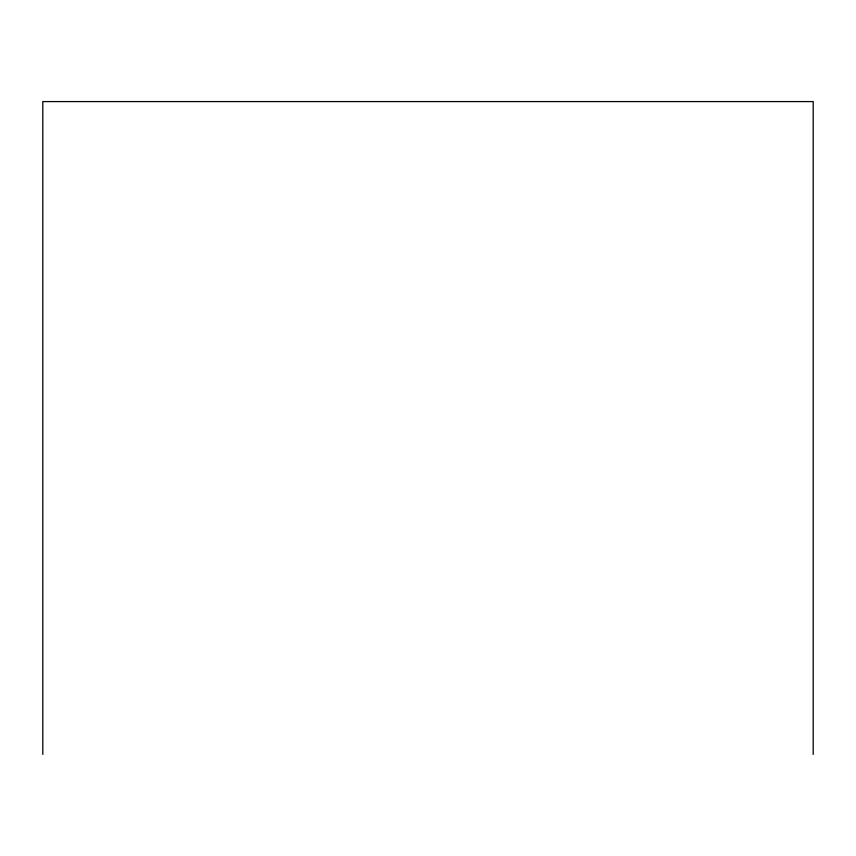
<?xml version="1.0" encoding="UTF-8"?>
<svg xmlns="http://www.w3.org/2000/svg" width="856" height="856" viewBox="0 0 856 856"><rect width="100%" height="100%" fill="white"/><g stroke="black" fill="none" stroke-linecap="round" stroke-linejoin="round"><path stroke-width="1.28" d="M813.2 754.414L813.2 101.586L42.8 101.586L42.8 754.414"/></g></svg>
